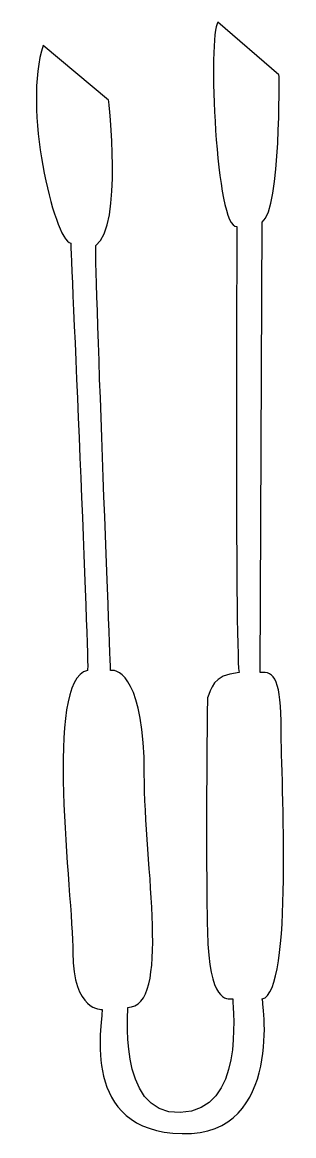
# Model space of a CAD drawing. Header units: centimetres. Extents: x -2.4 to 2.4, y -9.8 to 9.8.
import ezdxf

# ---------------------------------------------------------------- set-up
doc = ezdxf.new("R2010")
doc.units = ezdxf.units.CM
doc.header["$MEASUREMENT"] = 0
doc.layers.add('Camada 1', color=7, linetype='Continuous')

msp = doc.modelspace()

# ---------------------------------------------------------------- linework, layer by layer
at = {"layer": 'Camada 1'}
msp.add_open_spline([(-2.05419, 9.37597), (-2.05419, 9.37597), (-0.90526, 8.41199), (-0.90526, 8.41199), (-0.90526, 8.41199), (-0.90526, 8.41199), (-0.64605, 6.18904), (-1.1277, 5.85524), (-1.1277, 5.85524), (-1.16482, 5.89202), (-0.86814, -1.6304), (-0.86814, -1.6304), (-0.86814, -1.6304), (-0.71997, -1.5936), (-0.27545, -1.81503), (-0.27545, -3.44594), (-0.27545, -3.44594), (-0.27545, -5.07686), (0.20652, -7.55934), (-0.57181, -7.55934), (-0.57181, -7.55934), (-0.53469, -7.48579), (-0.7939, -9.44915), (0.35471, -9.41235), (0.35471, -9.41235), (1.50332, -9.37555), (1.28123, -7.63358), (1.28123, -7.41152), (1.28123, -7.41152), (1.17018, -7.41152), (0.86581, -7.48579), (0.83639, -6.22545), (0.83639, -6.22545), (0.79927, -4.632), (0.83639, -2.11205), (0.83639, -2.11205), (0.83639, -2.11205), (0.91066, -1.9642), (0.91066, -1.70398), (1.39231, -1.66721), (1.39231, -1.66721), (1.31873, -1.07383), (1.35484, 6.18904), (1.35484, 6.18904), (1.35484, 6.18904), (0.98455, 6.1148), (0.83636, 9.56126), (1.02168, 9.78335), (1.02168, 9.78335), (1.02168, 9.78335), (2.09599, 8.85683), (2.09599, 8.85683), (2.09599, 8.85683), (2.09599, 8.85683), (2.13346, 6.52151), (1.80032, 6.26262), (1.80032, 6.26262), (1.80032, 6.26262), (1.76285, -1.66721), (1.76285, -1.66721), (1.76285, -1.66721), (2.02241, -1.63041), (2.13345, -1.81569), (2.13345, -2.66794), (2.13345, -2.66794), (2.13345, -3.52019), (2.35557, -7.30048), (1.80031, -7.41152), (1.80031, -7.41152), (1.80031, -7.37405), (2.20033, -9.81976), (0.39148, -9.78295), (0.39148, -9.78295), (-1.42406, -9.74617), (-1.01669, -7.85639), (-1.01669, -7.5968), (-1.01669, -7.5968), (-1.01669, -7.5968), (-1.53546, -7.6336), (-1.53546, -6.59607), (-1.53546, -6.59607), (-1.53546, -5.55851), (-2.05391, -1.77891), (-1.2759, -1.6304), (-1.2759, -1.6304), (-1.23878, -1.6672), (-1.57226, 5.89202), (-1.57226, 5.89202), (-1.57226, 5.89202), (-1.8689, 5.96629), (-2.42479, 8.30161), (-2.05419, 9.37597)], degree=3, knots=[0, 0, 0, 0, 0.04166667, 0.04166667, 0.04166667, 0.04166667, 0.08333333, 0.08333333, 0.08333333, 0.08333333, 0.125, 0.125, 0.125, 0.125, 0.16666667, 0.16666667, 0.16666667, 0.16666667, 0.20833333, 0.20833333, 0.20833333, 0.20833333, 0.25, 0.25, 0.25, 0.25, 0.29166667, 0.29166667, 0.29166667, 0.29166667, 0.33333333, 0.33333333, 0.33333333, 0.33333333, 0.375, 0.375, 0.375, 0.375, 0.41666667, 0.41666667, 0.41666667, 0.41666667, 0.45833333, 0.45833333, 0.45833333, 0.45833333, 0.5, 0.5, 0.5, 0.5, 0.54166667, 0.54166667, 0.54166667, 0.54166667, 0.58333333, 0.58333333, 0.58333333, 0.58333333, 0.625, 0.625, 0.625, 0.625, 0.66666667, 0.66666667, 0.66666667, 0.66666667, 0.70833333, 0.70833333, 0.70833333, 0.70833333, 0.75, 0.75, 0.75, 0.75, 0.79166667, 0.79166667, 0.79166667, 0.79166667, 0.83333333, 0.83333333, 0.83333333, 0.83333333, 0.875, 0.875, 0.875, 0.875, 0.91666667, 0.91666667, 0.91666667, 0.91666667, 1, 1, 1, 1], dxfattribs=at)

doc.saveas('drawing.dxf')
